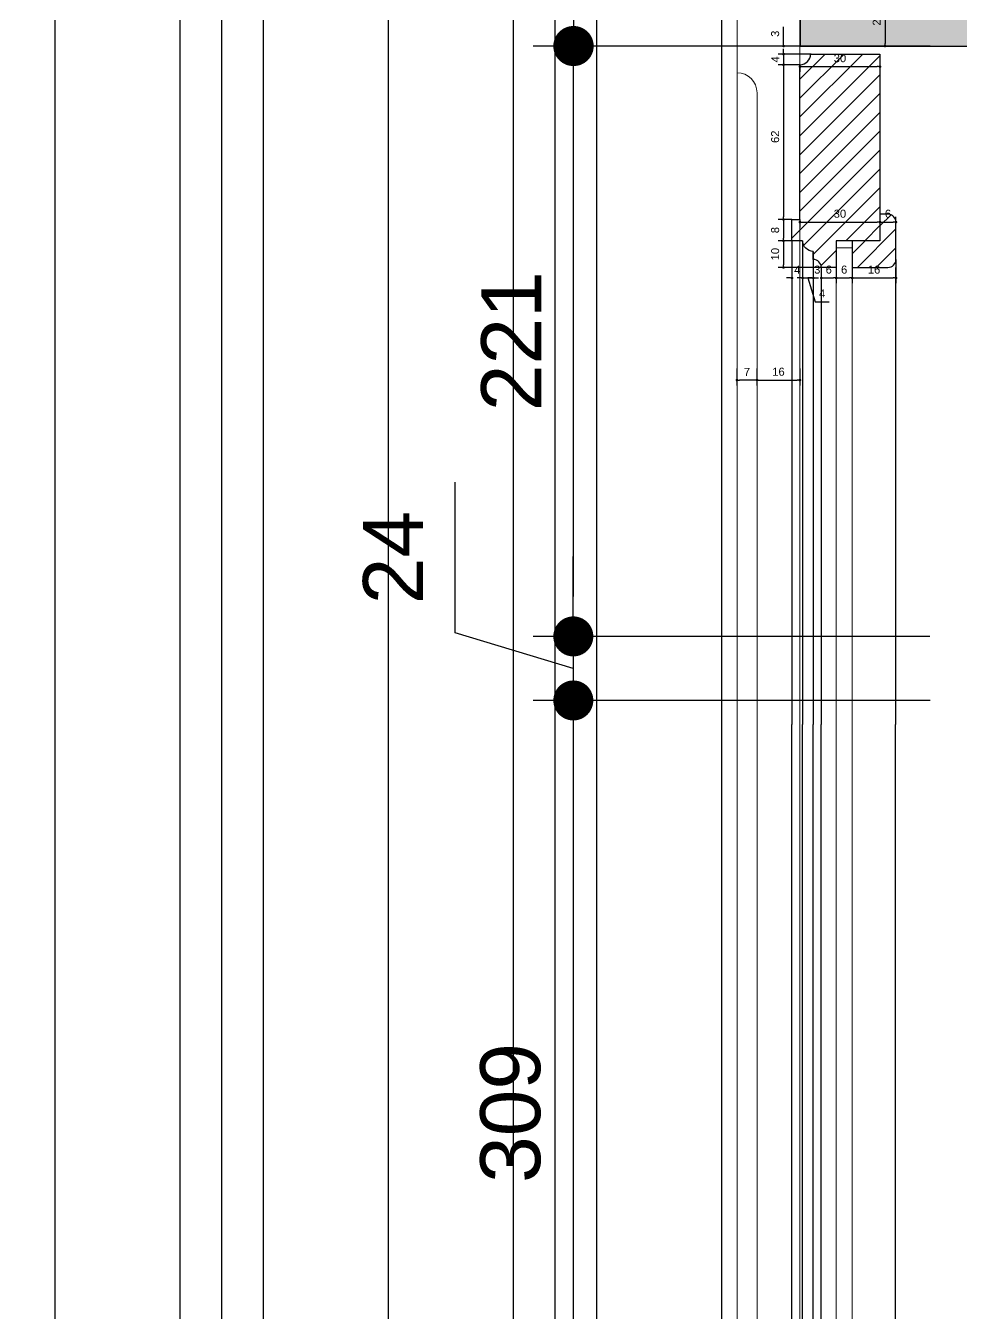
# Model space of a CAD drawing. Header units: inches. Extents: x 274057 to 444617, y 490067 to 635630.
# Drawn here: x 373036 to 373386.7, y 494379.7 to 494862.4 of the extents above; entities that cross this region are included whole.
import ezdxf

# ---------------------------------------------------------------- set-up
doc = ezdxf.new("R2010")
doc.units = ezdxf.units.IN
doc.header["$MEASUREMENT"] = 0
doc.linetypes.add('HIDDEN', pattern=[0.375, 0.25, -0.125])
for name, color, linetype in [('CQ curtains and frames', 252, 'Continuous'), ('CQ PANEL DIMENSION', 1, 'Continuous'), ('CQ SPOT DETAILS', 40, 'Continuous'), ('CQ Wood Section', 60, 'Continuous'), ('Layer7', 8, 'Continuous'), ('WOOD 01', 34, 'Continuous')]:
    doc.layers.add(name, color=color, linetype=linetype)
doc.layers.add('CQ wooh hatch', color=8, linetype='HIDDEN', lineweight=18)
doc.layers.add('Glass', color=4, linetype='Continuous', lineweight=0)
doc.styles.get("Standard").update_dxf_attribs({"font": 'arial.ttf'})
doc.dimstyles.new('chester 15', dxfattribs={"dimscale": 0.15, "dimtxt": 150, "dimasz": 100, "dimexe": 100, "dimexo": 0, "dimgap": 80, "dimtad": 1, "dimdec": 0, "dimzin": 0, "dimdsep": 46, "dimtxsty": 'Standard', "dimblk": 'DOT', "dimcen": 100, "dimclrd": 1, "dimclre": 1, "dimclrt": 3, "dimadec": 0, "dimazin": 0, "dimtfac": 1, "dimtdec": 0, "dimtofl": 0, "dimtmove": 0, "dimatfit": 3, "dimfxl": 1, "dimtolj": 1, "dimtzin": 0, "dimlwd": -1, "dimarcsym": 0})
doc.dimstyles.new('CQ 2', dxfattribs={"dimscale": 0.02, "dimtxt": 150, "dimasz": 50, "dimexe": 100, "dimexo": 0, "dimgap": 80, "dimtad": 1, "dimdec": 0, "dimzin": 0, "dimdsep": 46, "dimtxsty": 'Standard', "dimblk": 'DOT', "dimcen": 100, "dimclrd": 1, "dimclre": 1, "dimclrt": 3, "dimadec": 0, "dimazin": 0, "dimtfac": 1, "dimtdec": 0, "dimtofl": 0, "dimtmove": 0, "dimatfit": 3, "dimfxl": 1, "dimtolj": 1, "dimtzin": 0, "dimlwd": -1, "dimarcsym": 0})

# ---------------------------------------------------------------- blocks, each defined once
blk = doc.blocks.new('_Dot')
at = {"color": 0, "linetype": 'ByBlock', "lineweight": -2}
blk.add_line((-0.5, 0), (-1, 0), dxfattribs=at)
at = {"color": 0, "linetype": 'ByBlock', "const_width": 0.5}
blk.add_lwpolyline([(-0.25, 0, 1), (0.25, 0, 1)], format="xyb", close=True, dxfattribs=at)
blk = doc.blocks.new('*D1441')
at = {"layer": 'CQ PANEL DIMENSION', "color": 1, "lineweight": -2, "transparency": 16777216}
for p, q in [((373064.37, 495194.74), (372783.59, 495194.74)), ((373064.37, 492074.74), (372783.59, 492074.74))]:
    blk.add_line(p, q, dxfattribs=at)
at = {"layer": 'CQ PANEL DIMENSION', "color": 1, "transparency": 16777216}
blk.add_line((372798.59, 495179.74), (372798.59, 492089.74), dxfattribs=at)
at = {"layer": 'Defpoints', "color": 0, "transparency": 16777216}
for p in [(373064.37, 495194.74, 0), (372798.59, 492074.74), (373064.37, 492074.74, -0.02)]:
    blk.add_point(p, dxfattribs=at)
at = {"layer": 'CQ PANEL DIMENSION', "color": 1, "transparency": 16777216, "xscale": 15, "yscale": 15, "zscale": 15}
for p, rotation in [((372798.59, 495194.74), 90), ((372798.59, 492074.74), 270)]:
    blk.add_blockref('_Dot', p, dxfattribs=dict(at, rotation=rotation))
at = {"layer": 'CQ PANEL DIMENSION', "color": 3, "transparency": 16777216, "insert": (372775.1, 493634.74), "char_height": 22.5, "attachment_point": 5, "rotation": 90}
blk.add_mtext('\\A1;3120', dxfattribs=at)
blk = doc.blocks.new('tv cabinet section')
at = {"layer": 'CQ wooh hatch', "ltscale": 1000}
h = blk.add_hatch(dxfattribs=at)
h.set_pattern_fill('GOST_WOOD', color=256, angle=45, style=0)
h.set_pattern_definition([(135, (283.227, -8e-09), (4.242640687, 4.242640687), [10, -2]), (135, (286.055, -8e-09), (4.242640687, 4.242640687), [6, -1.5, 3, -1.5]), (135, (289.591, -0.707), (4.242640687, 4.242640687), [10, -2])])
h.paths.add_polyline_path([(363099.3, 519159.3), (363099.3, 519179.3), (362699.22, 519179.3), (362699.21, 517274.19), (362717.15, 517274.19), (362717.22, 519159.3)])
at = {"layer": 'Layer7'}
h = blk.add_hatch(dxfattribs=at)
h.set_pattern_fill('ANSI31', color=256, scale=40, angle=-90)
h.set_pattern_definition([(315, (-207868.993, 851314.7023), (3.535533906, 3.535533906), [])])
h.paths.add_polyline_path([(363099.3, 519152.3, -0.397359), (363095.3, 519156.3), (363069.3, 519156.3), (363069.3, 519086.3), (363079.72, 519086.3), (363085.72, 519086.3), (363085.72, 519076.3), (363091.3, 519076.3, -0.414214), (363094.3, 519079.3), (363094.3, 519082.3, 0.414214), (363098.3, 519086.3), (363102.3, 519086.3), (363102.3, 519094.3), (363099.3, 519094.3)])
h = blk.add_hatch(dxfattribs=at)
h.set_pattern_fill('ANSI31', color=256, scale=40, angle=-90)
h.set_pattern_definition([(315, (-207868.993, 851328.702), (3.535533906, 3.535533906), [])])
h.paths.add_polyline_path([(363063.3, 519079.3, 0.414214), (363066.3, 519076.3), (363069.3, 519076.3), (363079.72, 519076.3), (363079.72, 519086.3), (363069.3, 519086.3), (363069.3, 519096.3), (363066.3, 519096.3, 0.414214), (363063.3, 519093.3), (363063.3, 519086.3)])
at = {"color": 8, "elevation": 0.09}
for points in [[(363098.3, 519086.3), (363098.3, 518904.96)], [(363102.3, 519086.3), (363102.3, 518904.96)], [(363094.3, 519079.3), (363094.3, 518904.96)], [(363063.49, 519076.3), (363063.49, 518904.96)], [(363091.3, 519076.3), (363091.3, 518904.96)], [(363063.4, 517382.17), (363063.49, 518904.96)], [(363091.21, 517382.17), (363091.3, 518904.96)], [(363094.21, 517379.17), (363094.3, 518904.96)], [(363098.21, 517372.17), (363098.3, 518904.96)], [(363102.21, 517372.17), (363102.3, 518904.96)]]:
    blk.add_lwpolyline(points, dxfattribs=at)
at = {"layer": 'CQ Wood Section', "ltscale": 1000, "elevation": 0.09}
blk.add_lwpolyline([(362717.22, 519159.3), (362717.15, 517274.19), (362699.21, 517274.19), (362699.22, 519179.3), (363099.22, 519179.3), (363099.22, 519179.3), (363099.22, 519159.3), (363099.22, 519159.3), (362717.22, 519159.3)], dxfattribs=at)
blk.add_lwpolyline([(363085.72, 519076.3), (363091.3, 519076.3, -0.414214), (363094.3, 519079.3), (363094.3, 519082.3, 0.414214), (363098.3, 519086.3), (363102.3, 519086.3), (363102.3, 519094.3), (363099.3, 519094.3), (363099.3, 519152.3, -0.397359), (363095.3, 519156.3), (363069.3, 519156.3), (363069.3, 519086.3), (363079.72, 519086.3), (363079.72, 519086.3), (363085.72, 519086.3)], format="xyb", close=True, dxfattribs=at)
blk.add_lwpolyline([(363079.72, 519086.3), (363079.72, 519076.3), (363069.3, 519076.3), (363066.3, 519076.3, -0.414214), (363063.3, 519079.3), (363063.3, 519086.3), (363063.3, 519093.3, -0.414214), (363066.3, 519096.3), (363069.3, 519096.3), (363069.3, 519086.3), (363079.72, 519086.3), (363079.72, 519076.3)], format="xyb", dxfattribs=at)
at = {"layer": 'Glass', "color": 4, "elevation": 0.09}
for points in [[(363079.72, 518904.96), (363079.72, 519083.67), (363085.72, 519083.67), (363085.72, 518904.96)], [(363079.72, 518904.96), (363079.64, 517374.81), (363085.64, 517374.81), (363085.72, 518904.96)]]:
    blk.add_lwpolyline(points, dxfattribs=at)
at = {"layer": 'WOOD 01', "lineweight": 0, "ltscale": 500, "elevation": 0.09}
blk.add_lwpolyline([(363099.3, 517399.33), (363099.3, 519179.3), (363122.9, 519179.3), (363122.9, 517399.33), (363099.3, 517399.33)], dxfattribs=at)
blk.add_lwpolyline([(363122.9, 519149.3, 0.414141), (363115.4, 519141.8), (363115.4, 517426.83, 0.414214), (363122.9, 517419.33, 0.414214)], format="xyb", dxfattribs=at)
blk = doc.blocks.new('*D1577')
at = {"layer": 'CQ PANEL DIMENSION', "color": 1, "lineweight": -2, "transparency": 16777216}
for p, q in [((373375.13, 494609.44), (373226.28, 494609.44)), ((373374.99, 494300.18), (373226.28, 494300.18))]:
    blk.add_line(p, q, dxfattribs=at)
at = {"layer": 'CQ PANEL DIMENSION', "color": 1, "transparency": 16777216}
blk.add_line((373241.28, 494594.44), (373241.28, 494315.18), dxfattribs=at)
at = {"layer": 'Defpoints', "color": 0, "transparency": 16777216}
for p in [(373375.13, 494609.44, 0), (373241.28, 494300.18), (373374.99, 494300.18, -0.03)]:
    blk.add_point(p, dxfattribs=at)
at = {"layer": 'CQ PANEL DIMENSION', "color": 1, "transparency": 16777216, "xscale": 15, "yscale": 15, "zscale": 15}
for p, rotation in [((373241.28, 494609.44), 90), ((373241.28, 494300.18), 270)]:
    blk.add_blockref('_Dot', p, dxfattribs=dict(at, rotation=rotation))
at = {"layer": 'CQ PANEL DIMENSION', "color": 3, "transparency": 16777216, "insert": (373217.79, 494454.81), "char_height": 22.5, "attachment_point": 5, "rotation": 90}
blk.add_mtext('\\A1;309', dxfattribs=at)
blk = doc.blocks.new('*D1651')
at = {"layer": 'CQ SPOT DETAILS', "color": 1, "lineweight": -2, "transparency": 16777216}
for p, q in [((373358.16, 494874.76), (373360.16, 494874.76)), ((373358.16, 494854.76), (373360.16, 494854.76))]:
    blk.add_line(p, q, dxfattribs=at)
at = {"layer": 'CQ SPOT DETAILS', "color": 1, "transparency": 16777216}
blk.add_line((373358.16, 494873.76), (373358.16, 494855.76), dxfattribs=at)
at = {"layer": 'Defpoints', "color": 0, "transparency": 16777216}
for p in [(373358.16, 494874.76, 0), (373358.16, 494854.76, 0), (373358.16, 494854.76)]:
    blk.add_point(p, dxfattribs=at)
at = {"layer": 'CQ SPOT DETAILS', "color": 1, "transparency": 16777216}
for p, rotation in [((373358.16, 494874.76), 90), ((373358.16, 494854.76), 270)]:
    blk.add_blockref('_Dot', p, dxfattribs=dict(at, rotation=rotation))
at = {"layer": 'CQ SPOT DETAILS', "color": 3, "transparency": 16777216, "insert": (373355.03, 494864.76), "char_height": 3, "attachment_point": 5, "rotation": 90}
blk.add_mtext('\\A1;20', dxfattribs=at)
blk = doc.blocks.new('*D1669')
at = {"layer": 'CQ SPOT DETAILS', "color": 1, "lineweight": -2, "transparency": 16777216}
for p, q in [((373302.64, 494733.89), (373302.64, 494727.53)), ((373310.14, 494733.89), (373310.14, 494727.53))]:
    blk.add_line(p, q, dxfattribs=at)
at = {"layer": 'CQ SPOT DETAILS', "color": 1, "transparency": 16777216}
blk.add_line((373309.14, 494729.53), (373303.64, 494729.53), dxfattribs=at)
at = {"layer": 'Defpoints', "color": 0, "transparency": 16777216}
for p in [(373302.64, 494733.89, 0), (373310.14, 494733.89, 0), (373302.64, 494729.53)]:
    blk.add_point(p, dxfattribs=at)
at = {"layer": 'CQ SPOT DETAILS', "color": 1, "transparency": 16777216, "rotation": 180}
blk.add_blockref('_Dot', (373302.64, 494729.53), dxfattribs=at)
at = {"layer": 'CQ SPOT DETAILS', "color": 1, "transparency": 16777216}
blk.add_blockref('_Dot', (373310.14, 494729.53), dxfattribs=at)
at = {"layer": 'CQ SPOT DETAILS', "color": 3, "transparency": 16777216, "insert": (373306.39, 494732.63), "char_height": 3, "attachment_point": 5}
blk.add_mtext('\\A1;7', dxfattribs=at)
blk = doc.blocks.new('*D1678')
at = {"layer": 'CQ SPOT DETAILS', "color": 1, "lineweight": -2, "transparency": 16777216}
for p, q in [((373326.25, 494847.76), (373326.25, 494845.05)), ((373356.25, 494847.76), (373356.25, 494845.05))]:
    blk.add_line(p, q, dxfattribs=at)
at = {"layer": 'CQ SPOT DETAILS', "color": 1, "transparency": 16777216}
blk.add_line((373327.25, 494847.05), (373355.25, 494847.05), dxfattribs=at)
at = {"layer": 'Defpoints', "color": 0, "transparency": 16777216}
for p in [(373326.25, 494847.76, 0), (373356.25, 494847.76, 0), (373356.25, 494847.05)]:
    blk.add_point(p, dxfattribs=at)
at = {"layer": 'CQ SPOT DETAILS', "color": 1, "transparency": 16777216, "rotation": 180}
blk.add_blockref('_Dot', (373326.25, 494847.05), dxfattribs=at)
at = {"layer": 'CQ SPOT DETAILS', "color": 1, "transparency": 16777216}
blk.add_blockref('_Dot', (373356.25, 494847.05), dxfattribs=at)
at = {"layer": 'CQ SPOT DETAILS', "color": 3, "transparency": 16777216, "insert": (373341.25, 494850.18), "char_height": 3, "attachment_point": 5}
blk.add_mtext('\\A1;30', dxfattribs=at)
blk = doc.blocks.new('*D1679')
at = {"layer": 'CQ SPOT DETAILS', "color": 1, "lineweight": -2, "transparency": 16777216}
for p, q in [((373330.25, 494851.76), (373318.1, 494851.76)), ((373326.25, 494847.76), (373318.1, 494847.76))]:
    blk.add_line(p, q, dxfattribs=at)
at = {"layer": 'CQ SPOT DETAILS', "color": 1, "transparency": 16777216}
for p, q in [((373320.1, 494852.76), (373320.1, 494853.76)), ((373320.1, 494846.76), (373320.1, 494845.76))]:
    blk.add_line(p, q, dxfattribs=at)
at = {"layer": 'Defpoints', "color": 0, "transparency": 16777216}
for p in [(373320.1, 494851.76), (373330.25, 494851.76, 0), (373326.25, 494847.76, 0)]:
    blk.add_point(p, dxfattribs=at)
at = {"layer": 'CQ SPOT DETAILS', "color": 1, "transparency": 16777216}
for p, rotation in [((373320.1, 494851.76), 270), ((373320.1, 494847.76), 90)]:
    blk.add_blockref('_Dot', p, dxfattribs=dict(at, rotation=rotation))
at = {"layer": 'CQ SPOT DETAILS', "color": 3, "transparency": 16777216, "insert": (373317, 494849.76), "char_height": 3, "attachment_point": 5, "rotation": 90}
blk.add_mtext('\\A1;4', dxfattribs=at)
blk = doc.blocks.new('*D1680')
at = {"layer": 'CQ SPOT DETAILS', "color": 1, "lineweight": -2, "transparency": 16777216}
for p, q in [((373326.2, 494851.76), (373318.1, 494851.76)), ((373322.2, 494789.76), (373318.1, 494789.76))]:
    blk.add_line(p, q, dxfattribs=at)
at = {"layer": 'CQ SPOT DETAILS', "color": 1, "transparency": 16777216}
blk.add_line((373320.1, 494850.76), (373320.1, 494790.76), dxfattribs=at)
at = {"layer": 'Defpoints', "color": 0, "transparency": 16777216}
for p in [(373326.2, 494851.76, 0), (373320.1, 494789.76), (373322.2, 494789.76)]:
    blk.add_point(p, dxfattribs=at)
at = {"layer": 'CQ SPOT DETAILS', "color": 1, "transparency": 16777216}
for p, rotation in [((373320.1, 494851.76), 90), ((373320.1, 494789.76), 270)]:
    blk.add_blockref('_Dot', p, dxfattribs=dict(at, rotation=rotation))
at = {"layer": 'CQ SPOT DETAILS', "color": 3, "transparency": 16777216, "insert": (373316.96, 494820.76), "char_height": 3, "attachment_point": 5, "rotation": 90}
blk.add_mtext('\\A1;62', dxfattribs=at)
blk = doc.blocks.new('*D1681')
at = {"layer": 'CQ SPOT DETAILS', "color": 1, "lineweight": -2, "transparency": 16777216}
for p, q in [((373323.25, 494789.76), (373318.1, 494789.76)), ((373323.25, 494781.76), (373318.1, 494781.76))]:
    blk.add_line(p, q, dxfattribs=at)
at = {"layer": 'CQ SPOT DETAILS', "color": 1, "transparency": 16777216}
blk.add_line((373320.1, 494788.76), (373320.1, 494782.76), dxfattribs=at)
at = {"layer": 'Defpoints', "color": 0, "transparency": 16777216}
for p in [(373323.25, 494789.76, 0), (373320.1, 494781.76), (373323.25, 494781.76, 0)]:
    blk.add_point(p, dxfattribs=at)
at = {"layer": 'CQ SPOT DETAILS', "color": 1, "transparency": 16777216}
for p, rotation in [((373320.1, 494789.76), 90), ((373320.1, 494781.76), 270)]:
    blk.add_blockref('_Dot', p, dxfattribs=dict(at, rotation=rotation))
at = {"layer": 'CQ SPOT DETAILS', "color": 3, "transparency": 16777216, "insert": (373316.96, 494785.76), "char_height": 3, "attachment_point": 5, "rotation": 90}
blk.add_mtext('\\A1;8', dxfattribs=at)
blk = doc.blocks.new('*D1682')
at = {"layer": 'CQ SPOT DETAILS', "color": 1, "lineweight": -2, "transparency": 16777216}
for p, q in [((373323.25, 494781.76), (373318.1, 494781.76)), ((373334.25, 494771.76), (373318.1, 494771.76))]:
    blk.add_line(p, q, dxfattribs=at)
at = {"layer": 'CQ SPOT DETAILS', "color": 1, "transparency": 16777216}
blk.add_line((373320.1, 494780.76), (373320.1, 494772.76), dxfattribs=at)
at = {"layer": 'Defpoints', "color": 0, "transparency": 16777216}
for p in [(373323.25, 494781.76, 0), (373320.1, 494771.76), (373334.25, 494771.76, 0)]:
    blk.add_point(p, dxfattribs=at)
at = {"layer": 'CQ SPOT DETAILS', "color": 1, "transparency": 16777216}
for p, rotation in [((373320.1, 494781.76), 90), ((373320.1, 494771.76), 270)]:
    blk.add_blockref('_Dot', p, dxfattribs=dict(at, rotation=rotation))
at = {"layer": 'CQ SPOT DETAILS', "color": 3, "transparency": 16777216, "insert": (373316.96, 494776.76), "char_height": 3, "attachment_point": 5, "rotation": 90}
blk.add_mtext('\\A1;10', dxfattribs=at)
blk = doc.blocks.new('*D1683')
at = {"layer": 'CQ SPOT DETAILS', "color": 1, "lineweight": -2, "transparency": 16777216}
for p, q in [((373310.14, 494733.89), (373310.14, 494727.53)), ((373326.25, 494733.89), (373326.25, 494727.53))]:
    blk.add_line(p, q, dxfattribs=at)
at = {"layer": 'CQ SPOT DETAILS', "color": 1, "transparency": 16777216}
blk.add_line((373311.14, 494729.53), (373325.25, 494729.53), dxfattribs=at)
at = {"layer": 'Defpoints', "color": 0, "transparency": 16777216}
for p in [(373310.14, 494733.89, 0), (373326.25, 494733.89, 0), (373326.25, 494729.53)]:
    blk.add_point(p, dxfattribs=at)
at = {"layer": 'CQ SPOT DETAILS', "color": 1, "transparency": 16777216, "rotation": 180}
blk.add_blockref('_Dot', (373310.14, 494729.53), dxfattribs=at)
at = {"layer": 'CQ SPOT DETAILS', "color": 1, "transparency": 16777216}
blk.add_blockref('_Dot', (373326.25, 494729.53), dxfattribs=at)
at = {"layer": 'CQ SPOT DETAILS', "color": 3, "transparency": 16777216, "insert": (373318.2, 494732.66), "char_height": 3, "attachment_point": 5}
blk.add_mtext('\\A1;16', dxfattribs=at)
blk = doc.blocks.new('*D1684')
at = {"layer": 'CQ SPOT DETAILS', "color": 1, "lineweight": -2, "transparency": 16777216}
for p, q in [((373323.25, 494781.76), (373323.25, 494765.81)), ((373327.25, 494781.76), (373327.25, 494765.81))]:
    blk.add_line(p, q, dxfattribs=at)
at = {"layer": 'CQ SPOT DETAILS', "color": 1, "transparency": 16777216}
for p, q in [((373322.25, 494767.81), (373321.25, 494767.81)), ((373328.25, 494767.81), (373329.25, 494767.81))]:
    blk.add_line(p, q, dxfattribs=at)
at = {"layer": 'Defpoints', "color": 0, "transparency": 16777216}
for p in [(373323.25, 494781.76, 0), (373327.25, 494781.76, 0), (373327.25, 494767.81)]:
    blk.add_point(p, dxfattribs=at)
at = {"layer": 'CQ SPOT DETAILS', "color": 1, "transparency": 16777216}
blk.add_blockref('_Dot', (373323.25, 494767.81), dxfattribs=at)
at = {"layer": 'CQ SPOT DETAILS', "color": 1, "transparency": 16777216, "rotation": 180}
blk.add_blockref('_Dot', (373327.25, 494767.81), dxfattribs=at)
at = {"layer": 'CQ SPOT DETAILS', "color": 3, "transparency": 16777216, "insert": (373325.25, 494770.91), "char_height": 3, "attachment_point": 5}
blk.add_mtext('\\A1;4', dxfattribs=at)
blk = doc.blocks.new('*D1685')
at = {"layer": 'CQ SPOT DETAILS', "color": 1, "lineweight": -2, "transparency": 16777216}
for p, q in [((373327.25, 494781.76), (373327.25, 494765.81)), ((373331.25, 494777.76), (373331.25, 494765.81))]:
    blk.add_line(p, q, dxfattribs=at)
at = {"layer": 'CQ SPOT DETAILS', "color": 1, "transparency": 16777216}
for p, q in [((373326.25, 494767.81), (373325.25, 494767.81)), ((373327.25, 494767.81), (373331.25, 494767.81)), ((373329.25, 494767.81), (373331.92, 494758.91)), ((373332.25, 494767.81), (373333.25, 494767.81)), ((373331.92, 494758.91), (373337.2, 494758.91))]:
    blk.add_line(p, q, dxfattribs=at)
at = {"layer": 'Defpoints', "color": 0, "transparency": 16777216}
for p in [(373327.25, 494781.76, 0), (373331.25, 494777.76), (373331.25, 494767.81)]:
    blk.add_point(p, dxfattribs=at)
at = {"layer": 'CQ SPOT DETAILS', "color": 1, "transparency": 16777216}
blk.add_blockref('_Dot', (373327.25, 494767.81), dxfattribs=at)
at = {"layer": 'CQ SPOT DETAILS', "color": 1, "transparency": 16777216, "rotation": 180}
blk.add_blockref('_Dot', (373331.25, 494767.81), dxfattribs=at)
at = {"layer": 'CQ SPOT DETAILS', "color": 3, "transparency": 16777216, "insert": (373334.56, 494762.01), "char_height": 3, "attachment_point": 5}
blk.add_mtext('\\A1;4', dxfattribs=at)
blk = doc.blocks.new('*D1686')
at = {"layer": 'CQ SPOT DETAILS', "color": 1, "lineweight": -2, "transparency": 16777216}
for p, q in [((373331.25, 494777.76), (373331.25, 494765.81)), ((373334.25, 494771.76), (373334.25, 494765.81))]:
    blk.add_line(p, q, dxfattribs=at)
at = {"layer": 'CQ SPOT DETAILS', "color": 1, "transparency": 16777216}
for p, q in [((373330.25, 494767.81), (373329.25, 494767.81)), ((373335.25, 494767.81), (373336.25, 494767.81))]:
    blk.add_line(p, q, dxfattribs=at)
at = {"layer": 'Defpoints', "color": 0, "transparency": 16777216}
for p in [(373331.25, 494777.76), (373334.25, 494771.76, 0), (373334.25, 494767.81)]:
    blk.add_point(p, dxfattribs=at)
at = {"layer": 'CQ SPOT DETAILS', "color": 1, "transparency": 16777216}
blk.add_blockref('_Dot', (373331.25, 494767.81), dxfattribs=at)
at = {"layer": 'CQ SPOT DETAILS', "color": 1, "transparency": 16777216, "rotation": 180}
blk.add_blockref('_Dot', (373334.25, 494767.81), dxfattribs=at)
at = {"layer": 'CQ SPOT DETAILS', "color": 3, "transparency": 16777216, "insert": (373332.75, 494770.94), "char_height": 3, "attachment_point": 5}
blk.add_mtext('\\A1;3', dxfattribs=at)
blk = doc.blocks.new('*D1687')
at = {"layer": 'CQ SPOT DETAILS', "color": 1, "lineweight": -2, "transparency": 16777216}
for p, q in [((373334.25, 494771.76), (373334.25, 494765.81)), ((373339.83, 494771.76), (373339.83, 494765.81))]:
    blk.add_line(p, q, dxfattribs=at)
at = {"layer": 'CQ SPOT DETAILS', "color": 1, "transparency": 16777216}
blk.add_line((373335.25, 494767.81), (373338.83, 494767.81), dxfattribs=at)
at = {"layer": 'Defpoints', "color": 0, "transparency": 16777216}
for p in [(373334.25, 494771.76, 0), (373339.83, 494771.76, 0), (373339.83, 494767.81)]:
    blk.add_point(p, dxfattribs=at)
at = {"layer": 'CQ SPOT DETAILS', "color": 1, "transparency": 16777216, "rotation": 180}
blk.add_blockref('_Dot', (373334.25, 494767.81), dxfattribs=at)
at = {"layer": 'CQ SPOT DETAILS', "color": 1, "transparency": 16777216}
blk.add_blockref('_Dot', (373339.83, 494767.81), dxfattribs=at)
at = {"layer": 'CQ SPOT DETAILS', "color": 3, "transparency": 16777216, "insert": (373337.04, 494770.94), "char_height": 3, "attachment_point": 5}
blk.add_mtext('\\A1;6', dxfattribs=at)
blk = doc.blocks.new('*D1688')
at = {"layer": 'CQ SPOT DETAILS', "color": 1, "lineweight": -2, "transparency": 16777216}
for p, q in [((373339.83, 494771.76), (373339.83, 494765.81)), ((373345.83, 494771.76), (373345.83, 494765.81))]:
    blk.add_line(p, q, dxfattribs=at)
at = {"layer": 'CQ SPOT DETAILS', "color": 1, "transparency": 16777216}
blk.add_line((373340.83, 494767.81), (373344.83, 494767.81), dxfattribs=at)
at = {"layer": 'Defpoints', "color": 0, "transparency": 16777216}
for p in [(373339.83, 494771.76, 0), (373345.83, 494771.76), (373345.83, 494767.81)]:
    blk.add_point(p, dxfattribs=at)
at = {"layer": 'CQ SPOT DETAILS', "color": 1, "transparency": 16777216, "rotation": 180}
blk.add_blockref('_Dot', (373339.83, 494767.81), dxfattribs=at)
at = {"layer": 'CQ SPOT DETAILS', "color": 1, "transparency": 16777216}
blk.add_blockref('_Dot', (373345.83, 494767.81), dxfattribs=at)
at = {"layer": 'CQ SPOT DETAILS', "color": 3, "transparency": 16777216, "insert": (373342.83, 494770.94), "char_height": 3, "attachment_point": 5}
blk.add_mtext('\\A1;6', dxfattribs=at)
blk = doc.blocks.new('*D1689')
at = {"layer": 'CQ SPOT DETAILS', "color": 1, "lineweight": -2, "transparency": 16777216}
for p, q in [((373362.25, 494774.76), (373362.25, 494765.81)), ((373345.83, 494771.76), (373345.83, 494765.81))]:
    blk.add_line(p, q, dxfattribs=at)
at = {"layer": 'CQ SPOT DETAILS', "color": 1, "transparency": 16777216}
blk.add_line((373346.83, 494767.81), (373361.25, 494767.81), dxfattribs=at)
at = {"layer": 'Defpoints', "color": 0, "transparency": 16777216}
for p in [(373362.25, 494774.76), (373345.83, 494771.76), (373362.25, 494767.81)]:
    blk.add_point(p, dxfattribs=at)
at = {"layer": 'CQ SPOT DETAILS', "color": 1, "transparency": 16777216, "rotation": 180}
blk.add_blockref('_Dot', (373345.83, 494767.81), dxfattribs=at)
at = {"layer": 'CQ SPOT DETAILS', "color": 1, "transparency": 16777216}
blk.add_blockref('_Dot', (373362.25, 494767.81), dxfattribs=at)
at = {"layer": 'CQ SPOT DETAILS', "color": 3, "transparency": 16777216, "insert": (373354.04, 494770.94), "char_height": 3, "attachment_point": 5}
blk.add_mtext('\\A1;16', dxfattribs=at)
blk = doc.blocks.new('*D1690')
at = {"layer": 'CQ SPOT DETAILS', "color": 1, "lineweight": -2, "transparency": 16777216}
for p, q in [((373326.25, 494789.76), (373326.25, 494786.76)), ((373356.25, 494789.76), (373356.25, 494786.76))]:
    blk.add_line(p, q, dxfattribs=at)
at = {"layer": 'CQ SPOT DETAILS', "color": 1, "transparency": 16777216}
blk.add_line((373327.25, 494788.76), (373355.25, 494788.76), dxfattribs=at)
at = {"layer": 'Defpoints', "color": 0, "transparency": 16777216}
for p in [(373326.25, 494789.76, 0), (373356.25, 494789.76, 0), (373356.25, 494788.76)]:
    blk.add_point(p, dxfattribs=at)
at = {"layer": 'CQ SPOT DETAILS', "color": 1, "transparency": 16777216, "rotation": 180}
blk.add_blockref('_Dot', (373326.25, 494788.76), dxfattribs=at)
at = {"layer": 'CQ SPOT DETAILS', "color": 1, "transparency": 16777216}
blk.add_blockref('_Dot', (373356.25, 494788.76), dxfattribs=at)
at = {"layer": 'CQ SPOT DETAILS', "color": 3, "transparency": 16777216, "insert": (373341.25, 494791.89), "char_height": 3, "attachment_point": 5}
blk.add_mtext('\\A1;30', dxfattribs=at)
blk = doc.blocks.new('*D1691')
at = {"layer": 'CQ SPOT DETAILS', "color": 1, "lineweight": -2, "transparency": 16777216}
for p, q in [((373356.25, 494789.76), (373356.25, 494786.76)), ((373362.25, 494785.26), (373362.25, 494790.76))]:
    blk.add_line(p, q, dxfattribs=at)
at = {"layer": 'CQ SPOT DETAILS', "color": 1, "transparency": 16777216}
blk.add_line((373357.25, 494788.76), (373361.25, 494788.76), dxfattribs=at)
at = {"layer": 'Defpoints', "color": 0, "transparency": 16777216}
for p in [(373356.25, 494789.76, 0), (373362.25, 494788.76), (373362.25, 494785.26)]:
    blk.add_point(p, dxfattribs=at)
at = {"layer": 'CQ SPOT DETAILS', "color": 1, "transparency": 16777216, "rotation": 180}
blk.add_blockref('_Dot', (373356.25, 494788.76), dxfattribs=at)
at = {"layer": 'CQ SPOT DETAILS', "color": 1, "transparency": 16777216}
blk.add_blockref('_Dot', (373362.25, 494788.76), dxfattribs=at)
at = {"layer": 'CQ SPOT DETAILS', "color": 3, "transparency": 16777216, "insert": (373359.25, 494791.89), "char_height": 3, "attachment_point": 5}
blk.add_mtext('\\A1;6', dxfattribs=at)
blk = doc.blocks.new('*D1692')
at = {"layer": 'CQ SPOT DETAILS', "color": 1, "transparency": 16777216}
for p, q in [((373320.1, 494855.77), (373320.1, 494861.94)), ((373320.1, 494850.77), (373320.1, 494849.77))]:
    blk.add_line(p, q, dxfattribs=at)
at = {"layer": 'CQ SPOT DETAILS', "color": 1, "lineweight": -2, "transparency": 16777216}
for p, q in [((373330.5, 494854.77), (373318.1, 494854.77)), ((373330.5, 494851.77), (373318.1, 494851.77))]:
    blk.add_line(p, q, dxfattribs=at)
at = {"layer": 'Defpoints', "color": 0, "transparency": 16777216}
for p in [(373320.1, 494854.77), (373330.5, 494854.77, 0), (373330.5, 494851.77, 0)]:
    blk.add_point(p, dxfattribs=at)
at = {"layer": 'CQ SPOT DETAILS', "color": 1, "transparency": 16777216}
for p, rotation in [((373320.1, 494854.77), 270), ((373320.1, 494851.77), 90)]:
    blk.add_blockref('_Dot', p, dxfattribs=dict(at, rotation=rotation))
at = {"layer": 'CQ SPOT DETAILS', "color": 3, "transparency": 16777216, "insert": (373316.96, 494859.36), "char_height": 3, "attachment_point": 5, "rotation": 90}
blk.add_mtext('\\A1;3', dxfattribs=at)
blk = doc.blocks.new('*D1954')
at = {"layer": 'CQ PANEL DIMENSION', "color": 1, "lineweight": -2, "transparency": 16777216}
for p, q in [((373375.13, 494854.76), (373226.28, 494854.76)), ((373374.99, 494633.45), (373226.28, 494633.45))]:
    blk.add_line(p, q, dxfattribs=at)
at = {"layer": 'CQ PANEL DIMENSION', "color": 1, "transparency": 16777216}
blk.add_line((373241.28, 494839.76), (373241.28, 494648.45), dxfattribs=at)
at = {"layer": 'Defpoints', "color": 0, "transparency": 16777216}
for p in [(373375.13, 494854.76, 0), (373241.28, 494633.45), (373374.99, 494633.45, -0.03)]:
    blk.add_point(p, dxfattribs=at)
at = {"layer": 'CQ PANEL DIMENSION', "color": 1, "transparency": 16777216, "xscale": 15, "yscale": 15, "zscale": 15}
for p, rotation in [((373241.28, 494854.76), 90), ((373241.28, 494633.45), 270)]:
    blk.add_blockref('_Dot', p, dxfattribs=dict(at, rotation=rotation))
at = {"layer": 'CQ PANEL DIMENSION', "color": 3, "transparency": 16777216, "insert": (373217.99, 494744.1), "char_height": 22.5, "attachment_point": 5, "rotation": 90}
blk.add_mtext('\\A1;221', dxfattribs=at)
blk = doc.blocks.new('*D1955')
at = {"layer": 'CQ PANEL DIMENSION', "color": 1, "transparency": 16777216}
for p, q in [((373196.99, 494634.73), (373196.99, 494691.26)), ((373241.28, 494648.45), (373241.28, 494663.45)), ((373241.28, 494621.45), (373196.99, 494634.73)), ((373241.28, 494633.45), (373241.28, 494609.44)), ((373241.28, 494594.44), (373241.28, 494579.44))]:
    blk.add_line(p, q, dxfattribs=at)
at = {"layer": 'CQ PANEL DIMENSION', "color": 1, "lineweight": -2, "transparency": 16777216}
for p, q in [((373374.99, 494633.45), (373226.28, 494633.45)), ((373375.13, 494609.44), (373226.28, 494609.44))]:
    blk.add_line(p, q, dxfattribs=at)
at = {"layer": 'Defpoints', "color": 0, "transparency": 16777216}
for p in [(373374.99, 494633.45, -0.03), (373241.28, 494609.44), (373375.13, 494609.44, -0.03)]:
    blk.add_point(p, dxfattribs=at)
at = {"layer": 'CQ PANEL DIMENSION', "color": 1, "transparency": 16777216, "xscale": 15, "yscale": 15, "zscale": 15}
for p, rotation in [((373241.28, 494633.45), 270), ((373241.28, 494609.44), 90)]:
    blk.add_blockref('_Dot', p, dxfattribs=dict(at, rotation=rotation))
at = {"layer": 'CQ PANEL DIMENSION', "color": 3, "transparency": 16777216, "insert": (373173.69, 494663), "char_height": 22.5, "attachment_point": 5, "rotation": 90}
blk.add_mtext('\\A1;24', dxfattribs=at)
blk = doc.blocks.new('*D1956')
at = {"layer": 'CQ PANEL DIMENSION', "color": 1, "lineweight": -2, "transparency": 16777216}
for p, q in [((373326.25, 494994.76), (373226.42, 494994.76)), ((373375.13, 494854.76), (373226.42, 494854.76))]:
    blk.add_line(p, q, dxfattribs=at)
at = {"layer": 'CQ PANEL DIMENSION', "color": 1, "transparency": 16777216}
blk.add_line((373241.42, 494979.76), (373241.42, 494869.76), dxfattribs=at)
at = {"layer": 'Defpoints', "color": 0, "transparency": 16777216}
for p in [(373326.25, 494994.76), (373241.42, 494854.76), (373375.13, 494854.76, -0.03)]:
    blk.add_point(p, dxfattribs=at)
at = {"layer": 'CQ PANEL DIMENSION', "color": 1, "transparency": 16777216, "xscale": 15, "yscale": 15, "zscale": 15}
for p, rotation in [((373241.42, 494994.76), 90), ((373241.42, 494854.76), 270)]:
    blk.add_blockref('_Dot', p, dxfattribs=dict(at, rotation=rotation))
at = {"layer": 'CQ PANEL DIMENSION', "color": 3, "transparency": 16777216, "insert": (373217.93, 494924.76), "char_height": 22.5, "attachment_point": 5, "rotation": 90}
blk.add_mtext('\\A1;140', dxfattribs=at)

msp = doc.modelspace()

# ---------------------------------------------------------------- hatches: boundary and pattern name
at = {"layer": 'CQ curtains and frames', "linetype": 'ByBlock', "ltscale": 200}
h = msp.add_hatch(dxfattribs=at)
h.set_pattern_fill('PLASTI,_O', color=256, scale=500, angle=90)
h.set_pattern_definition([(90, (0, -24304.54), (-125, 8e-15), []), (90, (-15.62, -24304.54), (-125, 8e-15), []), (90, (-31.25, -24304.54), (-125, 8e-15), []), (90, (-78.12, -24304.54), (-125, 8e-15), [])])
edge = h.paths.add_edge_path()
edge.add_line((373323.36, 494994.98), (367719.94, 494994.74))
edge.add_line((367719.94, 494994.74), (367719.94, 492994.62))
edge.add_line((367719.94, 492994.62), (369386.28, 492994.62))
edge.add_line((369386.28, 492994.62), (369386.28, 494594.74))
edge.add_line((369386.28, 494594.74), (369366.28, 494594.74))
edge.add_line((369366.28, 494594.74), (369356.28, 494732.24))
edge.add_line((369356.28, 494732.24), (369344.78, 494732.24))
edge.add_line((369344.78, 494732.24), (369344.78, 494749.49))
edge.add_line((369344.78, 494749.49), (369333.28, 494749.49))
edge.add_arc((369295.71, 494761.76), 39.52, 341.9049, 445.5472)
edge.add_line((369298.78, 494801.17), (369298.78, 494818.42))
edge.add_line((369298.78, 494818.42), (371733.78, 494818.42))
edge.add_line((371733.78, 494818.42), (371733.78, 494801.17))
edge.add_arc((371734.73, 494765.37), 35.81, 91.5213, 206.3371)
edge.add_line((371702.64, 494749.49), (371687.78, 494749.49))
edge.add_line((371687.78, 494749.49), (371687.78, 494732.24))
edge.add_line((371687.78, 494732.24), (371676.28, 494732.24))
edge.add_line((371676.28, 494732.24), (371676.28, 494674.74))
edge.add_line((371676.28, 494674.74), (371666.28, 494674.74))
edge.add_line((371666.28, 494674.74), (371666.28, 494594.74))
edge.add_line((371666.28, 494594.74), (371644.17, 494594.74))
edge.add_line((371644.17, 494594.74), (371646.28, 492994.5))
edge.add_line((371646.28, 492994.5), (373323.36, 492994.74))
edge.add_line((373323.36, 492994.74), (373323.36, 494994.98))
h.paths.add_polyline_path([(371872.33, 494724.74), (372732.33, 494724.74), (372732.33, 493364.74), (371872.33, 493364.74)], flags=16)
h.paths.add_polyline_path([(369120.33, 493364.74), (368260.33, 493364.74), (368260.33, 494724.74), (369120.33, 494724.74)], flags=16)

# ---------------------------------------------------------------- block references
at = {"layer": 'CQ Wood Section', "xscale": -1}
msp.add_blockref('tv cabinet section', (736425.55, -24304.54, -0.09), dxfattribs=at)

# ---------------------------------------------------------------- dimensions: what is measured, and where the dimension line sits
at = {"layer": 'CQ PANEL DIMENSION'}
dim = msp.add_linear_dim(base=(372798.59, 492074.74), p1=(373064.37, 495194.74, 0), p2=(373064.37, 492074.74, -0.02), angle=90, dimstyle='chester 15', dxfattribs=at)
dim.commit()
dim.dimension.update_dxf_attribs({"geometry": '*D1441', "text_midpoint": (372775.1, 493634.74)})
for base, p1, p2, picture, middle in [((373241.42, 494854.76, 0), (373326.25, 494994.76, 0), (373375.13, 494854.76, -0.03), '*D1956', (373217.93, 494924.76, 0)), ((373241.28, 494633.45), (373375.13, 494854.76, 0), (373374.99, 494633.45, -0.03), '*D1954', (373217.99, 494744.1)), ((373241.28, 494609.44), (373374.99, 494633.45, -0.03), (373375.13, 494609.44, -0.03), '*D1955', (373173.69, 494646.73)), ((373241.28, 494300.18), (373375.13, 494609.44, 0), (373374.99, 494300.18, -0.03), '*D1577', (373217.79, 494454.81))]:
    dim = msp.add_linear_dim(base=base, p1=p1, p2=p2, angle=90, dimstyle='chester 15', override={"dimtmove": 1}, dxfattribs=at)
    dim.commit()
    dim.dimension.update_dxf_attribs({"geometry": picture, "text_midpoint": middle})
at = {"layer": 'CQ SPOT DETAILS'}
for base, p1, p2, picture, middle in [((373358.16, 494854.76, 0), (373358.16, 494874.76, 0), (373358.16, 494854.76, 0), '*D1651', (373355.03, 494864.76, 0)), ((373320.1, 494854.77, 0), (373330.5, 494851.77), (373330.5, 494854.77, 0), '*D1692', (373316.96, 494859.36, 0))]:
    dim = msp.add_linear_dim(base=base, p1=p1, p2=p2, angle=90, dimstyle='CQ 2', dxfattribs=at)
    dim.commit()
    dim.dimension.update_dxf_attribs({"geometry": picture, "text_midpoint": middle})
for base, p1, p2, picture, middle in [((373320.1, 494789.76, 0), (373326.2, 494851.76), (373322.2, 494789.76, 0), '*D1680', (373316.96, 494820.76, 0)), ((373320.1, 494781.76, 0), (373323.25, 494789.76, 0), (373323.25, 494781.76, 0), '*D1681', (373316.96, 494785.76, 0)), ((373320.1, 494771.76, 0), (373323.25, 494781.76, 0), (373334.25, 494771.76, 0), '*D1682', (373316.96, 494776.76, 0))]:
    dim = msp.add_linear_dim(base=base, p1=p1, p2=p2, angle=90, dimstyle='CQ 2', override={"dimtmove": 1}, dxfattribs=at)
    dim.commit()
    dim.dimension.update_dxf_attribs({"geometry": picture, "text_midpoint": middle})
dim = msp.add_linear_dim(base=(373320.1, 494851.76, 0), p1=(373326.25, 494847.76), p2=(373330.25, 494851.76, 0), angle=90, dimstyle='CQ 2', dxfattribs=at)
dim.commit()
dim.dimension.update_dxf_attribs({"geometry": '*D1679', "text_midpoint": (373320.1, 494849.76, 0), "dimtype": 160})
for base, p1, p2, picture, middle in [((373356.25, 494847.05), (373326.25, 494847.76, 0), (373356.25, 494847.76, 0), '*D1678', (373341.25, 494850.18)), ((373356.25, 494788.76), (373326.25, 494789.76, 0), (373356.25, 494789.76, 0), '*D1690', (373341.25, 494791.89)), ((373302.6446, 494729.5321), (373310.144, 494733.8912, 0), (373302.6446, 494733.8912, 0), '*D1669', (373306.3943, 494732.6321)), ((373326.25, 494729.53), (373310.14, 494733.89, 0), (373326.25, 494733.89, 0), '*D1683', (373318.2, 494732.66))]:
    dim = msp.add_linear_dim(base=base, p1=p1, p2=p2, dimstyle='CQ 2', dxfattribs=at)
    dim.commit()
    dim.dimension.update_dxf_attribs({"geometry": picture, "text_midpoint": middle})
for base, p1, p2, picture, middle in [((373362.25, 494788.76), (373356.25, 494789.76, 0), (373362.25, 494785.26), '*D1691', (373359.25, 494791.89)), ((373331.25, 494767.81), (373327.25, 494781.76, 0), (373331.25, 494777.76), '*D1685', (373333.52, 494762.01)), ((373362.25, 494767.81), (373345.83, 494771.76), (373362.25, 494774.76), '*D1689', (373354.04, 494770.94)), ((373339.83, 494767.81), (373334.25, 494771.76, 0), (373339.83, 494771.76, 0), '*D1687', (373337.04, 494770.94)), ((373345.83, 494767.81), (373339.83, 494771.76, 0), (373345.83, 494771.76), '*D1688', (373342.83, 494770.94))]:
    dim = msp.add_linear_dim(base=base, p1=p1, p2=p2, dimstyle='CQ 2', override={"dimtmove": 1}, dxfattribs=at)
    dim.commit()
    dim.dimension.update_dxf_attribs({"geometry": picture, "text_midpoint": middle})
dim = msp.add_linear_dim(base=(373327.25, 494767.81), p1=(373323.25, 494781.76, 0), p2=(373327.25, 494781.76, 0), dimstyle='CQ 2', dxfattribs=at)
dim.commit()
dim.dimension.update_dxf_attribs({"geometry": '*D1684', "text_midpoint": (373325.25, 494767.81), "dimtype": 160})
dim = msp.add_linear_dim(base=(373334.25, 494767.81), p1=(373331.25, 494777.76), p2=(373334.25, 494771.76, 0), dimstyle='CQ 2', override={"dimtmove": 1}, dxfattribs=at)
dim.commit()
dim.dimension.update_dxf_attribs({"geometry": '*D1686', "text_midpoint": (373332.75, 494767.81), "dimtype": 160})

doc.saveas('drawing.dxf')
